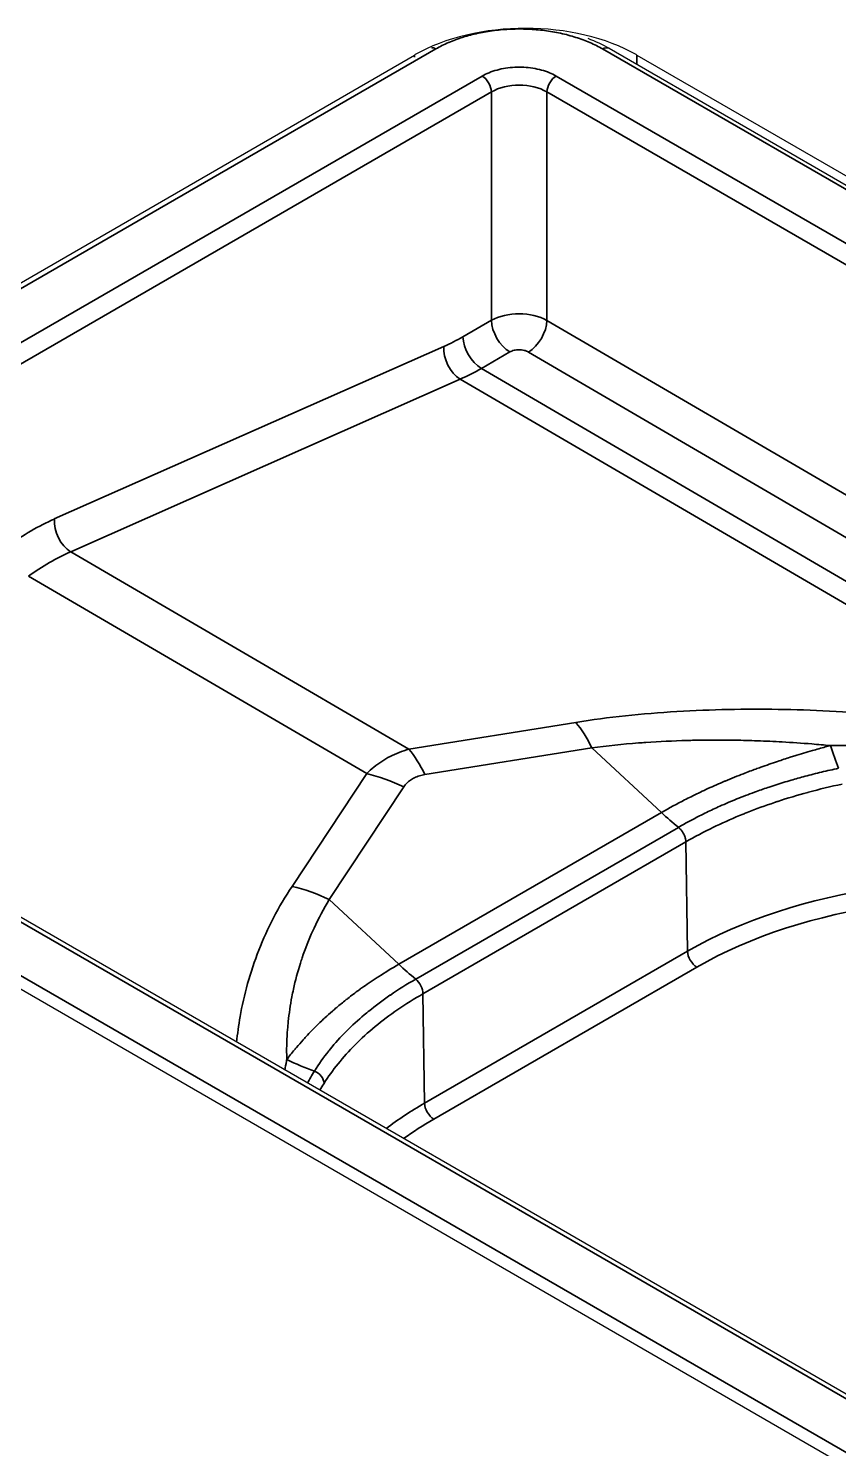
# Model space of a CAD drawing. Header units: millimetres. Extents: x 68 to 2000, y 100 to 2870.
# Drawn here: x 1204.32 to 1219.78, y 942.92 to 970.01 of the extents above; entities that cross this region are included whole.
import ezdxf

# ---------------------------------------------------------------- set-up
doc = ezdxf.new("R2010")
doc.units = ezdxf.units.MM
doc.header["$LTSCALE"] = 10
doc.layers.add('_Sichtbarkanten', color=7, linetype='Continuous', lineweight=25)
doc.layers.add('Sichtbar schmal (ISO)', color=7, linetype='Continuous', lineweight=35)

msp = doc.modelspace()

# ---------------------------------------------------------------- linework, layer by layer
at = {"layer": '_Sichtbarkanten'}
for p, q in [((1194.611, 959.648), (1211.688, 969.507)), ((1215.401, 969.636), (1532.191, 786.737)), ((1215.93, 969.507), (1531.866, 787.102)), ((1512.209, 775.207), (1195.431, 958.099)), ((1510.546, 774.793), (1194.611, 957.199))]:
    msp.add_line(p, q, dxfattribs=at)
msp.add_ellipse((1213.809, 968.283), major_axis=(-3, 0), ratio=0.57735, start_param=3.926991, end_param=5.497787, dxfattribs=at)
msp.add_open_spline([(1214.993, 969.826), (1215.139, 969.772), (1215.276, 969.708), (1215.401, 969.636)], degree=3, dxfattribs=at)
at = {"layer": 'Sichtbar schmal (ISO)'}
for p, q in [((1212.095, 969.623), (1194.41, 959.413)), ((1211.688, 969.507), (1211.688, 969.469)), ((1532.066, 786.724), (1215.276, 969.623)), ((1215.93, 969.33), (1215.93, 969.507)), ((1212.978, 969.106), (1195.306, 958.903)), ((1214.392, 969.106), (1531.17, 786.214)), ((1213.155, 968.803), (1195.483, 958.6)), ((1213.155, 968.803), (1213.155, 964.446)), ((1530.993, 785.911), (1214.216, 968.803)), ((1214.216, 968.803), (1214.216, 964.445)), ((1213.155, 964.446), (1212.612, 964.133)), ((1338.016, 892.207), (1214.216, 964.445)), ((1212.249, 963.947), (1204.812, 960.656)), ((1213.507, 963.842), (1212.964, 963.529)), ((1337.66, 891.603), (1213.86, 963.841)), ((1212.964, 963.529), (1224.855, 956.591)), ((1212.56, 963.323), (1205.124, 960.031)), ((1212.56, 963.323), (1224.452, 956.385)), ((1211.581, 956.264), (1205.124, 960.031)), ((1210.774, 955.798), (1204.317, 959.565)), ((1512.084, 775.195), (1195.306, 958.087)), ((1194.41, 957.576), (1511.201, 774.677)), ((1214.767, 956.775), (1211.581, 956.264)), ((1215.073, 956.29), (1211.887, 955.779)), ((1215.073, 956.29), (1216.4, 955.055)), ((1210.774, 955.798), (1209.35, 953.647)), ((1211.483, 955.546), (1210.059, 953.395)), ((1216.4, 955.055), (1211.386, 952.161)), ((1216.724, 954.773), (1211.71, 951.878)), ((1216.868, 954.497), (1211.848, 951.598)), ((1216.9, 952.41), (1216.868, 954.497)), ((1210.059, 953.395), (1211.386, 952.161)), ((1216.9, 952.41), (1211.879, 949.512)), ((1217.076, 952.108), (1212.056, 949.209)), ((1211.879, 949.512), (1211.848, 951.598))]:
    msp.add_line(p, q, dxfattribs=at)
for centre, major_axis, ratio, start_param, end_param in [((1212.095, 969.419), (-0.125, 0.217), 0.57735, 5.497787, 5.974637), ((1215.276, 969.419), (0.125, 0.217), 0.57735, 0, 0.785398), ((1212.978, 968.902), (0.125, -0.217), 0.57735, 0.802851, 2.356194), ((1213.685, 968.493), (-0.75, 0), 0.584362, 3.927157, 5.497631), ((1214.392, 968.902), (-0.125, -0.217), 0.57735, 3.926991, 5.480334), ((1213.685, 964.146), (-0.75, 0.001), 0.564858, 3.927945, 5.498499), ((1213.509, 964.249), (-0.25, 0.433), 0.57735, 0.802851, 2.350959), ((1213.862, 964.248), (0.252, 0.432), 0.574372, 3.929641, 5.482984), ((1212.557, 967.838), (-2.19, -3.93), 0.587338, 0.662122, 0.776517), ((1212.966, 963.936), (-0.25, 0.433), 0.57735, 0.802851, 2.350959), ((1212.602, 963.75), (-0.202, 0.457), 0.638319, 0.867947, 2.416202), ((1212.91, 967.641), (-2.442, -4.362), 0.586051, 0.663298, 0.777689), ((1204.436, 955.901), (-2.676, -4.803), 0.587338, 3.803714, 4.032507), ((1205.166, 960.459), (-0.202, 0.457), 0.638319, 0.867947, 2.416202), ((1204.79, 955.704), (-2.424, -4.371), 0.588623, 3.802531, 4.031336), ((1214.556, 954.636), (0.396, -2.468), 0.393811, 2.240031, 2.552528), ((1211.37, 954.125), (0.396, -2.468), 0.393812, 2.240031, 2.552527), ((1220.106, 959.289), (-0.844, 4.928), 0.23631, 2.173144, 2.287807), ((1210.966, 953.892), (2.085, -1.38), 0.678392, 1.764791, 2.077288), ((1217.433, 958.363), (-2.5, 4.33), 0.57735, 2.059502, 2.154099), ((1222.559, 949.142), (8.004, 0), 0.57735, 0.21142, 2.356194), ((1222.559, 948.942), (7.754, 0), 0.57735, 0.176871, 2.356194), ((1209.542, 951.741), (2.085, -1.38), 0.678392, 1.764791, 2.077288), ((1217.076, 952.312), (-0.125, 0.217), 0.57735, 0.802851, 2.356194), ((1212.42, 955.468), (-2.5, 4.33), 0.57735, 2.059502, 2.154099), ((1211.673, 951.698), (0.121, -0.219), 0.5779, 0.813799, 2.164902), ((1210.81, 953.922), (4.439, -2.301), 0.780549, 4.764644, 4.879306), ((1209.724, 949.933), (0.212, -0.133), 0.773967, 0.466575, 1.801797), ((1217.539, 946.244), (-8.004, 0), 0.57735, 5.497787, 5.637259), ((1212.056, 949.413), (-0.125, 0.217), 0.57735, 0.802851, 2.356194), ((1217.539, 946.043), (-7.754, 0), 0.57735, 5.497787, 5.609846)]:
    msp.add_ellipse(centre, major_axis=major_axis, ratio=ratio, start_param=start_param, end_param=end_param, dxfattribs=at)
for points, knots in [([(1215.276, 969.623), (1215.2, 969.667), (1215.12, 969.707), (1215.035, 969.744), (1214.95, 969.781), (1214.859, 969.815), (1214.765, 969.844), (1214.671, 969.874), (1214.574, 969.9), (1214.474, 969.921), (1214.374, 969.943), (1214.272, 969.96), (1214.168, 969.974), (1214.064, 969.987), (1213.958, 969.996), (1213.852, 970), (1213.85, 970), (1213.848, 970), (1213.846, 970), (1213.742, 970.005), (1213.637, 970.005), (1213.532, 970.001), (1213.53, 970.001), (1213.527, 970.001), (1213.525, 970), (1213.421, 969.996), (1213.318, 969.988), (1213.216, 969.975), (1213.213, 969.975), (1213.209, 969.974), (1213.206, 969.974), (1213.105, 969.961), (1213.006, 969.945), (1212.909, 969.924), (1212.905, 969.923), (1212.902, 969.922), (1212.898, 969.922), (1212.801, 969.901), (1212.706, 969.876), (1212.616, 969.847), (1212.612, 969.846), (1212.609, 969.845), (1212.605, 969.844), (1212.513, 969.815), (1212.425, 969.782), (1212.342, 969.747), (1212.34, 969.746), (1212.338, 969.745), (1212.336, 969.744), (1212.25, 969.707), (1212.17, 969.667), (1212.095, 969.623)], [0, 0, 0, 0, 0.090909, 0.090909, 0.090909, 0.181818, 0.181818, 0.181818, 0.272346, 0.272346, 0.272346, 0.362635, 0.362635, 0.362635, 0.452939, 0.452939, 0.452939, 0.454545, 0.454545, 0.454545, 0.543254, 0.543254, 0.543254, 0.545455, 0.545455, 0.545455, 0.633593, 0.633593, 0.633593, 0.636364, 0.636364, 0.636364, 0.723843, 0.723843, 0.723843, 0.727273, 0.727273, 0.727273, 0.814913, 0.814913, 0.814913, 0.818182, 0.818182, 0.818182, 0.906991, 0.906991, 0.906991, 0.909091, 0.909091, 0.909091, 1, 1, 1, 1]), ([(1214.392, 969.106), (1214.352, 969.129), (1214.308, 969.15), (1214.261, 969.169), (1214.214, 969.189), (1214.164, 969.206), (1214.111, 969.22), (1214.058, 969.234), (1214.002, 969.246), (1213.945, 969.255), (1213.889, 969.264), (1213.831, 969.27), (1213.773, 969.273), (1213.715, 969.276), (1213.657, 969.276), (1213.599, 969.273), (1213.541, 969.27), (1213.484, 969.264), (1213.427, 969.255), (1213.371, 969.247), (1213.315, 969.235), (1213.262, 969.221), (1213.209, 969.206), (1213.158, 969.189), (1213.11, 969.17), (1213.063, 969.151), (1213.019, 969.129), (1212.978, 969.106)], [0, 0, 0, 0, 0.111111, 0.111111, 0.111111, 0.222222, 0.222222, 0.222222, 0.333333, 0.333333, 0.333333, 0.444444, 0.444444, 0.444444, 0.555556, 0.555556, 0.555556, 0.666667, 0.666667, 0.666667, 0.777778, 0.777778, 0.777778, 0.888889, 0.888889, 0.888889, 1, 1, 1, 1]), ([(1219.624, 956.332), (1219.506, 956.344), (1219.387, 956.354), (1219.269, 956.364), (1219.08, 956.379), (1218.892, 956.392), (1218.707, 956.402), (1218.547, 956.411), (1218.389, 956.419), (1218.232, 956.424), (1218.091, 956.429), (1217.95, 956.433), (1217.808, 956.435), (1217.599, 956.439), (1217.388, 956.439), (1217.175, 956.436), (1217.079, 956.435), (1216.983, 956.433), (1216.887, 956.431), (1216.624, 956.423), (1216.361, 956.411), (1216.102, 956.393), (1216.055, 956.39), (1216.008, 956.386), (1215.961, 956.383), (1215.657, 956.359), (1215.361, 956.328), (1215.073, 956.29)], [0, 0, 0, 0, 0.07693, 0.07693, 0.07693, 0.2, 0.2, 0.2, 0.305772, 0.305772, 0.305772, 0.4, 0.4, 0.4, 0.538024, 0.538024, 0.538024, 0.6, 0.6, 0.6, 0.769124, 0.769124, 0.769124, 0.8, 0.8, 0.8, 1, 1, 1, 1]), ([(1211.581, 956.264), (1211.515, 956.246), (1211.452, 956.225), (1211.392, 956.201), (1211.332, 956.178), (1211.275, 956.152), (1211.22, 956.124), (1211.165, 956.096), (1211.112, 956.065), (1211.061, 956.032), (1211.01, 955.999), (1210.96, 955.963), (1210.913, 955.924), (1210.865, 955.885), (1210.818, 955.843), (1210.774, 955.798)], [0.000001, 0.000001, 0.000001, 0.000001, 0.2, 0.2, 0.2, 0.4, 0.4, 0.4, 0.6, 0.6, 0.6, 0.8, 0.8, 0.8, 1, 1, 1, 1]), ([(1219.624, 956.332), (1219.593, 956.324), (1219.561, 956.315), (1219.529, 956.307), (1219.446, 956.284), (1219.364, 956.261), (1219.282, 956.237), (1219.169, 956.204), (1219.057, 956.171), (1218.946, 956.137), (1218.916, 956.127), (1218.887, 956.118), (1218.858, 956.109), (1218.777, 956.084), (1218.697, 956.058), (1218.618, 956.031), (1218.51, 955.995), (1218.403, 955.958), (1218.295, 955.92), (1218.264, 955.908), (1218.232, 955.897), (1218.2, 955.885), (1218.123, 955.857), (1218.045, 955.828), (1217.966, 955.797), (1217.854, 955.754), (1217.739, 955.708), (1217.62, 955.657), (1217.603, 955.65), (1217.585, 955.643), (1217.567, 955.635), (1217.464, 955.591), (1217.358, 955.544), (1217.247, 955.493), (1217.157, 955.451), (1217.063, 955.406), (1216.966, 955.358), (1216.925, 955.338), (1216.884, 955.317), (1216.842, 955.296), (1216.7, 955.223), (1216.552, 955.143), (1216.4, 955.055)], [0, 0, 0, 0, 0.030562, 0.030562, 0.030562, 0.111111, 0.111111, 0.111111, 0.222222, 0.222222, 0.222222, 0.251809, 0.251809, 0.251809, 0.333333, 0.333333, 0.333333, 0.444444, 0.444444, 0.444444, 0.476785, 0.476785, 0.476785, 0.555556, 0.555556, 0.555556, 0.666667, 0.666667, 0.666667, 0.682886, 0.682886, 0.682886, 0.777778, 0.777778, 0.777778, 0.855902, 0.855902, 0.855902, 0.888889, 0.888889, 0.888889, 1, 1, 1, 1]), ([(1224.452, 956.385), (1224.482, 956.375), (1224.511, 956.366), (1224.539, 956.357), (1224.566, 956.348), (1224.592, 956.339), (1224.617, 956.331), (1224.642, 956.322), (1224.666, 956.314), (1224.688, 956.306), (1224.71, 956.298), (1224.732, 956.29), (1224.752, 956.282), (1224.753, 956.281), (1224.755, 956.281), (1224.756, 956.28), (1224.775, 956.273), (1224.792, 956.266), (1224.809, 956.26), (1224.811, 956.259), (1224.812, 956.258), (1224.814, 956.258), (1224.83, 956.251), (1224.845, 956.245), (1224.859, 956.238), (1224.861, 956.238), (1224.863, 956.237), (1224.865, 956.236), (1224.878, 956.23), (1224.891, 956.224), (1224.903, 956.219), (1224.905, 956.218), (1224.907, 956.217), (1224.909, 956.216), (1224.92, 956.211), (1224.931, 956.205), (1224.941, 956.2), (1224.942, 956.199), (1224.944, 956.198), (1224.946, 956.197), (1224.955, 956.192), (1224.964, 956.187), (1224.971, 956.182), (1224.973, 956.182), (1224.974, 956.181), (1224.976, 956.18), (1224.983, 956.175), (1224.989, 956.171), (1224.995, 956.167), (1224.996, 956.166), (1224.997, 956.165), (1224.999, 956.164), (1225.004, 956.16), (1225.008, 956.156), (1225.012, 956.152), (1225.013, 956.151), (1225.013, 956.15), (1225.014, 956.15), (1225.017, 956.146), (1225.02, 956.143), (1225.022, 956.14), (1225.024, 956.136), (1225.025, 956.132), (1225.025, 956.128), (1225.025, 956.125), (1225.024, 956.121), (1225.022, 956.118), (1225.02, 956.115), (1225.016, 956.112), (1225.011, 956.109), (1225.01, 956.108), (1225.008, 956.107), (1225.007, 956.106), (1225.002, 956.104), (1224.997, 956.102), (1224.991, 956.1), (1224.988, 956.1), (1224.985, 956.099), (1224.983, 956.098), (1224.976, 956.096), (1224.968, 956.095), (1224.959, 956.094), (1224.955, 956.093), (1224.951, 956.092), (1224.947, 956.092), (1224.938, 956.091), (1224.928, 956.09), (1224.917, 956.089), (1224.912, 956.088), (1224.906, 956.088), (1224.9, 956.088), (1224.889, 956.087), (1224.877, 956.086), (1224.864, 956.086), (1224.857, 956.086), (1224.85, 956.086), (1224.843, 956.085), (1224.83, 956.085), (1224.815, 956.085), (1224.801, 956.085), (1224.792, 956.085), (1224.784, 956.085), (1224.775, 956.085), (1224.76, 956.086), (1224.745, 956.086), (1224.728, 956.086), (1224.718, 956.087), (1224.708, 956.087), (1224.698, 956.087), (1224.682, 956.088), (1224.665, 956.089), (1224.647, 956.089), (1224.636, 956.09), (1224.625, 956.09), (1224.613, 956.091), (1224.595, 956.092), (1224.577, 956.093), (1224.558, 956.094), (1224.545, 956.095), (1224.532, 956.095), (1224.518, 956.096), (1224.5, 956.097), (1224.48, 956.099), (1224.461, 956.1), (1224.446, 956.101), (1224.43, 956.102), (1224.415, 956.103), (1224.395, 956.104), (1224.374, 956.106), (1224.353, 956.107), (1224.336, 956.109), (1224.318, 956.11), (1224.3, 956.111), (1224.279, 956.113), (1224.257, 956.115), (1224.235, 956.116), (1224.215, 956.118), (1224.195, 956.119), (1224.174, 956.121), (1224.151, 956.123), (1224.128, 956.125), (1224.104, 956.127), (1224.082, 956.128), (1224.059, 956.13), (1224.035, 956.132), (1224.011, 956.134), (1223.986, 956.136), (1223.961, 956.138), (1223.935, 956.141), (1223.909, 956.143), (1223.882, 956.145), (1223.856, 956.147), (1223.83, 956.149), (1223.803, 956.152), (1223.774, 956.154), (1223.744, 956.157), (1223.714, 956.159), (1223.686, 956.161), (1223.659, 956.164), (1223.63, 956.166), (1223.597, 956.169), (1223.563, 956.172), (1223.528, 956.175), (1223.499, 956.177), (1223.47, 956.179), (1223.44, 956.182), (1223.402, 956.185), (1223.364, 956.188), (1223.324, 956.191), (1223.294, 956.194), (1223.263, 956.196), (1223.231, 956.199), (1223.189, 956.202), (1223.145, 956.205), (1223.1, 956.209), (1223.068, 956.211), (1223.035, 956.214), (1223.002, 956.216), (1222.954, 956.22), (1222.904, 956.224), (1222.853, 956.228), (1222.82, 956.23), (1222.786, 956.232), (1222.751, 956.235), (1222.696, 956.239), (1222.641, 956.243), (1222.583, 956.247), (1222.548, 956.249), (1222.512, 956.251), (1222.476, 956.254), (1222.415, 956.258), (1222.352, 956.262), (1222.287, 956.266), (1222.25, 956.268), (1222.213, 956.27), (1222.175, 956.272), (1222.106, 956.276), (1222.035, 956.28), (1221.962, 956.284), (1221.924, 956.286), (1221.885, 956.288), (1221.846, 956.29), (1221.768, 956.294), (1221.688, 956.298), (1221.606, 956.302), (1221.566, 956.303), (1221.526, 956.305), (1221.485, 956.307), (1221.398, 956.31), (1221.308, 956.314), (1221.215, 956.317), (1221.174, 956.318), (1221.132, 956.32), (1221.09, 956.321), (1220.991, 956.324), (1220.89, 956.326), (1220.783, 956.329), (1220.741, 956.329), (1220.697, 956.33), (1220.653, 956.331), (1220.54, 956.333), (1220.423, 956.334), (1220.302, 956.335), (1220.256, 956.335), (1220.211, 956.336), (1220.164, 956.336), (1220.035, 956.336), (1219.901, 956.336), (1219.763, 956.334), (1219.717, 956.334), (1219.671, 956.333), (1219.624, 956.332)], [0, 0, 0, 0, 0.0238095, 0.0238095, 0.0238095, 0.047619, 0.047619, 0.047619, 0.0714286, 0.0714286, 0.0714286, 0.0952381, 0.0952381, 0.0952381, 0.0969781, 0.0969781, 0.0969781, 0.1190476, 0.1190476, 0.1190476, 0.121223, 0.121223, 0.121223, 0.1428571, 0.1428571, 0.1428571, 0.1454672, 0.1454672, 0.1454672, 0.1666667, 0.1666667, 0.1666667, 0.1697096, 0.1697096, 0.1697096, 0.1904762, 0.1904762, 0.1904762, 0.1939527, 0.1939527, 0.1939527, 0.2142857, 0.2142857, 0.2142857, 0.2181982, 0.2181982, 0.2181982, 0.2380952, 0.2380952, 0.2380952, 0.2424508, 0.2424508, 0.2424508, 0.2619048, 0.2619048, 0.2619048, 0.2666986, 0.2666986, 0.2666986, 0.2857143, 0.2857143, 0.2857143, 0.3095238, 0.3095238, 0.3095238, 0.3333333, 0.3333333, 0.3333333, 0.3571429, 0.3571429, 0.3571429, 0.3636603, 0.3636603, 0.3636603, 0.3809524, 0.3809524, 0.3809524, 0.3879033, 0.3879033, 0.3879033, 0.4047619, 0.4047619, 0.4047619, 0.4121547, 0.4121547, 0.4121547, 0.4285714, 0.4285714, 0.4285714, 0.4363978, 0.4363978, 0.4363978, 0.452381, 0.452381, 0.452381, 0.4606345, 0.4606345, 0.4606345, 0.4761905, 0.4761905, 0.4761905, 0.4848842, 0.4848842, 0.4848842, 0.5, 0.5, 0.5, 0.5091343, 0.5091343, 0.5091343, 0.5238095, 0.5238095, 0.5238095, 0.5333787, 0.5333787, 0.5333787, 0.547619, 0.547619, 0.547619, 0.5576197, 0.5576197, 0.5576197, 0.5714286, 0.5714286, 0.5714286, 0.5818626, 0.5818626, 0.5818626, 0.5952381, 0.5952381, 0.5952381, 0.6061063, 0.6061063, 0.6061063, 0.6190476, 0.6190476, 0.6190476, 0.6303502, 0.6303502, 0.6303502, 0.6428571, 0.6428571, 0.6428571, 0.6545951, 0.6545951, 0.6545951, 0.6666667, 0.6666667, 0.6666667, 0.6788392, 0.6788392, 0.6788392, 0.6904762, 0.6904762, 0.6904762, 0.7030824, 0.7030824, 0.7030824, 0.7142857, 0.7142857, 0.7142857, 0.7273264, 0.7273264, 0.7273264, 0.7380952, 0.7380952, 0.7380952, 0.7515702, 0.7515702, 0.7515702, 0.7619048, 0.7619048, 0.7619048, 0.7758145, 0.7758145, 0.7758145, 0.7857143, 0.7857143, 0.7857143, 0.8000588, 0.8000588, 0.8000588, 0.8095238, 0.8095238, 0.8095238, 0.8243033, 0.8243033, 0.8243033, 0.8333333, 0.8333333, 0.8333333, 0.8485465, 0.8485465, 0.8485465, 0.8571429, 0.8571429, 0.8571429, 0.8727909, 0.8727909, 0.8727909, 0.8809524, 0.8809524, 0.8809524, 0.8970368, 0.8970368, 0.8970368, 0.9047619, 0.9047619, 0.9047619, 0.9212781, 0.9212781, 0.9212781, 0.9285714, 0.9285714, 0.9285714, 0.9455208, 0.9455208, 0.9455208, 0.952381, 0.952381, 0.952381, 0.9697265, 0.9697265, 0.9697265, 0.9761905, 0.9761905, 0.9761905, 0.9940813, 0.9940813, 0.9940813, 0.9999997, 0.9999997, 0.9999997, 0.9999997]), ([(1219.782, 955.9), (1219.673, 955.877), (1219.563, 955.852), (1219.455, 955.826), (1219.351, 955.801), (1219.248, 955.775), (1219.146, 955.748), (1219.133, 955.744), (1219.121, 955.741), (1219.108, 955.738), (1219.018, 955.713), (1218.929, 955.688), (1218.841, 955.662), (1218.738, 955.632), (1218.636, 955.6), (1218.535, 955.567), (1218.51, 955.559), (1218.484, 955.551), (1218.459, 955.542), (1218.378, 955.515), (1218.298, 955.487), (1218.218, 955.459), (1218.103, 955.417), (1217.991, 955.375), (1217.879, 955.33), (1217.867, 955.325), (1217.854, 955.32), (1217.842, 955.315), (1217.731, 955.27), (1217.622, 955.224), (1217.516, 955.176), (1217.429, 955.137), (1217.344, 955.098), (1217.261, 955.057), (1217.216, 955.036), (1217.172, 955.014), (1217.129, 954.992), (1216.989, 954.921), (1216.854, 954.848), (1216.724, 954.773)], [0.000001, 0.000001, 0.000001, 0.000001, 0.0962028, 0.0962028, 0.0962028, 0.1885909, 0.1885909, 0.1885909, 0.2, 0.2, 0.2, 0.2812779, 0.2812779, 0.2812779, 0.376075, 0.376075, 0.376075, 0.4, 0.4, 0.4, 0.4767899, 0.4767899, 0.4767899, 0.5874182, 0.5874182, 0.5874182, 0.6, 0.6, 0.6, 0.7105934, 0.7105934, 0.7105934, 0.8, 0.8, 0.8, 0.8477332, 0.8477332, 0.8477332, 1, 1, 1, 1]), ([(1211.887, 955.779), (1211.848, 955.773), (1211.777, 955.756), (1211.685, 955.721), (1211.606, 955.675), (1211.538, 955.618), (1211.5, 955.571), (1211.483, 955.546)], [0.0000019, 0.0000019, 0.0000019, 0.0000019, 0.2, 0.4, 0.6, 0.8, 1, 1, 1, 1]), ([(1219.85, 955.598), (1219.633, 955.551), (1219.418, 955.5), (1219.207, 955.443), (1219.202, 955.441), (1219.198, 955.44), (1219.193, 955.439), (1219, 955.386), (1218.81, 955.33), (1218.624, 955.269), (1218.603, 955.262), (1218.582, 955.255), (1218.56, 955.247), (1218.382, 955.188), (1218.207, 955.124), (1218.037, 955.057), (1218.011, 955.046), (1217.984, 955.036), (1217.958, 955.025), (1217.782, 954.954), (1217.61, 954.878), (1217.444, 954.799), (1217.427, 954.791), (1217.409, 954.783), (1217.392, 954.774), (1217.21, 954.686), (1217.035, 954.593), (1216.868, 954.497)], [0, 0, 0, 0, 0.195535, 0.195535, 0.195535, 0.2, 0.2, 0.2, 0.379333, 0.379333, 0.379333, 0.4, 0.4, 0.4, 0.573325, 0.573325, 0.573325, 0.6, 0.6, 0.6, 0.781023, 0.781023, 0.781023, 0.8, 0.8, 0.8, 1, 1, 1, 1]), ([(1216.724, 954.773), (1216.739, 954.76), (1216.755, 954.746), (1216.769, 954.729), (1216.784, 954.713), (1216.797, 954.695), (1216.809, 954.676), (1216.815, 954.665), (1216.822, 954.655), (1216.827, 954.644), (1216.832, 954.635), (1216.836, 954.625), (1216.84, 954.616), (1216.849, 954.596), (1216.856, 954.575), (1216.86, 954.555), (1216.865, 954.535), (1216.868, 954.515), (1216.868, 954.497)], [0, 0, 0, 0, 0.2, 0.2, 0.2, 0.4, 0.4, 0.4, 0.50771, 0.50771, 0.50771, 0.6, 0.6, 0.6, 0.8, 0.8, 0.8, 1, 1, 1, 1]), ([(1209.35, 953.647), (1209.219, 953.45), (1208.983, 953.047), (1208.705, 952.436), (1208.488, 951.789), (1208.355, 951.191), (1208.307, 950.831), (1208.292, 950.674)], [0, 0, 0, 0, 0.0769231, 0.1538462, 0.2307692, 0.3076923, 0.3719378, 0.3719378, 0.3719378, 0.3719378]), ([(1210.059, 953.395), (1209.952, 953.217), (1209.855, 953.035), (1209.77, 952.852), (1209.761, 952.834), (1209.753, 952.815), (1209.745, 952.797), (1209.668, 952.627), (1209.601, 952.457), (1209.542, 952.282), (1209.531, 952.248), (1209.52, 952.214), (1209.509, 952.18), (1209.458, 952.018), (1209.413, 951.852), (1209.377, 951.686), (1209.366, 951.637), (1209.356, 951.588), (1209.347, 951.54), (1209.316, 951.38), (1209.293, 951.222), (1209.277, 951.068), (1209.272, 951.017), (1209.267, 950.966), (1209.263, 950.916), (1209.25, 950.748), (1209.245, 950.587), (1209.247, 950.432), (1209.247, 950.402), (1209.247, 950.371), (1209.248, 950.342)], [0, 0, 0, 0, 0.181719, 0.181719, 0.181719, 0.2, 0.2, 0.2, 0.367516, 0.367516, 0.367516, 0.4, 0.4, 0.4, 0.554365, 0.554365, 0.554365, 0.6, 0.6, 0.6, 0.74987, 0.74987, 0.74987, 0.8, 0.8, 0.8, 0.967195, 0.967195, 0.967195, 1, 1, 1, 1]), ([(1211.386, 952.161), (1211.247, 952.08), (1211.12, 952.002), (1211.004, 951.928), (1210.993, 951.921), (1210.982, 951.914), (1210.972, 951.907), (1210.867, 951.839), (1210.772, 951.773), (1210.684, 951.711), (1210.667, 951.699), (1210.65, 951.687), (1210.634, 951.675), (1210.555, 951.618), (1210.483, 951.563), (1210.414, 951.51), (1210.394, 951.494), (1210.374, 951.479), (1210.355, 951.463), (1210.294, 951.415), (1210.237, 951.367), (1210.182, 951.321), (1210.161, 951.303), (1210.14, 951.285), (1210.12, 951.267), (1210.07, 951.224), (1210.023, 951.182), (1209.977, 951.14), (1209.956, 951.121), (1209.935, 951.101), (1209.915, 951.082), (1209.872, 951.042), (1209.831, 951.002), (1209.791, 950.962), (1209.771, 950.942), (1209.751, 950.921), (1209.731, 950.901), (1209.691, 950.86), (1209.652, 950.819), (1209.613, 950.777), (1209.595, 950.757), (1209.577, 950.737), (1209.559, 950.717), (1209.516, 950.67), (1209.474, 950.622), (1209.434, 950.574), (1209.421, 950.559), (1209.409, 950.545), (1209.397, 950.53), (1209.346, 950.468), (1209.296, 950.405), (1209.248, 950.342)], [0, 0, 0, 0, 0.101531, 0.101531, 0.101531, 0.111111, 0.111111, 0.111111, 0.204271, 0.204271, 0.204271, 0.222222, 0.222222, 0.222222, 0.308086, 0.308086, 0.308086, 0.333333, 0.333333, 0.333333, 0.413208, 0.413208, 0.413208, 0.444444, 0.444444, 0.444444, 0.520293, 0.520293, 0.520293, 0.555556, 0.555556, 0.555556, 0.629101, 0.629101, 0.629101, 0.666667, 0.666667, 0.666667, 0.741691, 0.741691, 0.741691, 0.777778, 0.777778, 0.777778, 0.863237, 0.863237, 0.863237, 0.888889, 0.888889, 0.888889, 1, 1, 1, 1]), ([(1211.71, 951.878), (1211.541, 951.781), (1211.38, 951.68), (1211.226, 951.574), (1211.223, 951.572), (1211.221, 951.57), (1211.218, 951.569), (1211.077, 951.472), (1210.943, 951.372), (1210.816, 951.269), (1210.802, 951.257), (1210.788, 951.246), (1210.774, 951.234), (1210.653, 951.134), (1210.538, 951.032), (1210.431, 950.927), (1210.415, 950.911), (1210.399, 950.895), (1210.384, 950.88), (1210.274, 950.77), (1210.172, 950.657), (1210.078, 950.542), (1210.069, 950.531), (1210.059, 950.52), (1210.05, 950.508), (1209.949, 950.382), (1209.857, 950.253), (1209.776, 950.123)], [0, 0, 0, 0, 0.1964246, 0.1964246, 0.1964246, 0.2, 0.2, 0.2, 0.38009, 0.38009, 0.38009, 0.4, 0.4, 0.4, 0.5741659, 0.5741659, 0.5741659, 0.6, 0.6, 0.6, 0.7818198, 0.7818198, 0.7818198, 0.8, 0.8, 0.8, 0.9999992, 0.9999992, 0.9999992, 0.9999992]), ([(1211.848, 951.598), (1211.681, 951.502), (1211.521, 951.401), (1211.368, 951.296), (1211.216, 951.192), (1211.071, 951.083), (1210.935, 950.971), (1210.799, 950.859), (1210.672, 950.743), (1210.554, 950.625), (1210.436, 950.507), (1210.328, 950.386), (1210.228, 950.263), (1210.129, 950.14), (1210.04, 950.015), (1209.96, 949.888)], [0, 0, 0, 0, 0.2, 0.2, 0.2, 0.4, 0.4, 0.4, 0.6, 0.6, 0.6, 0.8, 0.8, 0.8, 1, 1, 1, 1]), ([(1209.214, 950.142), (1209.223, 950.197), (1209.232, 950.254), (1209.243, 950.313), (1209.244, 950.322), (1209.246, 950.332), (1209.248, 950.342)], [0.98585159, 0.98585159, 0.98585159, 0.98585159, 0.99802997, 0.99802997, 0.99802997, 0.99999985, 0.99999985, 0.99999985, 0.99999985])]:
    msp.add_open_spline(points, degree=3, knots=knots, dxfattribs=at)
for points in [[(1213.86, 963.841), (1213.848, 963.848), (1213.823, 963.86), (1213.78, 963.874), (1213.733, 963.882), (1213.683, 963.885), (1213.634, 963.882), (1213.587, 963.874), (1213.544, 963.861), (1213.518, 963.849), (1213.507, 963.842)], [(1224.452, 956.385), (1224.19, 956.437), (1223.634, 956.543), (1222.686, 956.696), (1221.664, 956.83), (1220.621, 956.932), (1219.601, 956.998), (1218.624, 957.029), (1217.68, 957.027), (1216.698, 956.989), (1215.704, 956.908), (1215.076, 956.825), (1214.767, 956.775)], [(1209.776, 950.123), (1209.727, 950.045), (1209.684, 949.968), (1209.645, 949.893)], [(1209.96, 949.888), (1209.932, 949.844), (1209.906, 949.8), (1209.881, 949.756)]]:
    msp.add_open_spline(points, degree=3, dxfattribs=at)

doc.saveas('drawing.dxf')
